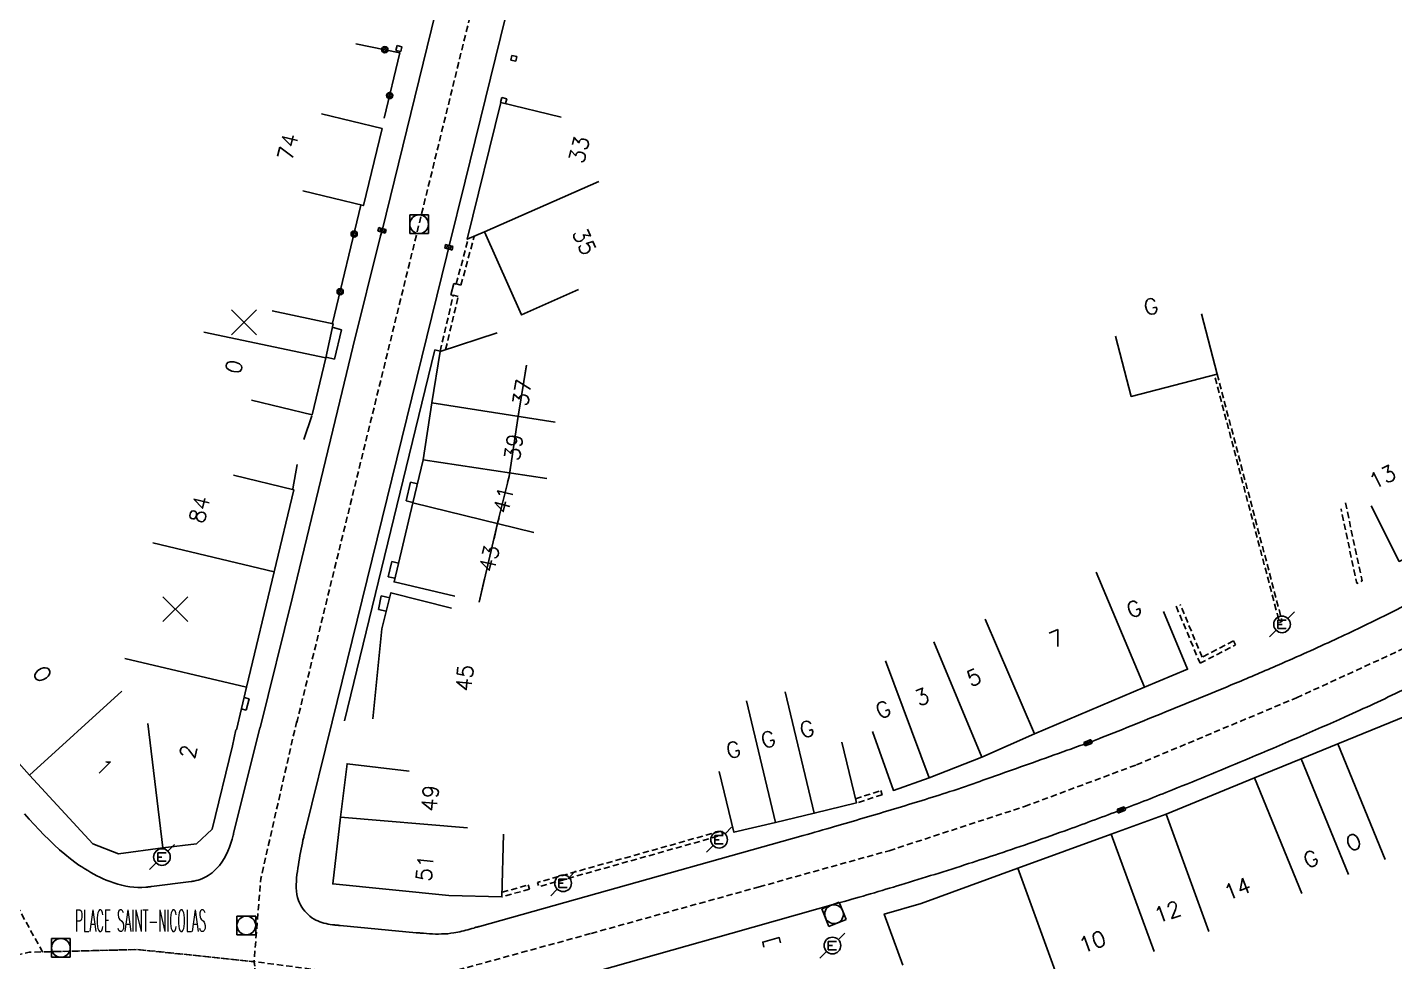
# Model space of a CAD drawing. Header units: millimetres. Extents: x 135000 to 136000, y 129211 to 130000.
# Drawn here: x 135116 to 135225.5, y 129791.3 to 129866.2 of the extents above; entities that cross this region are included whole.
import ezdxf
from ezdxf.enums import TextEntityAlignment as Align

# ---------------------------------------------------------------- set-up
doc = ezdxf.new("R2010")
doc.units = ezdxf.units.MM
doc.linetypes.add('DASHED', pattern=[0.75, 0.5, -0.25])
doc.layers.get('0').update_dxf_attribs({"linetype": 'CONTINUOUS'})
for name, color, linetype in [('W0001', 6, 'DASHED'), ('W0008', 7, 'CONTINUOUS'), ('W0100', 7, 'CONTINUOUS'), ('W0105', 7, 'CONTINUOUS'), ('W0112', 1, 'DASHED'), ('W0322', 7, 'CONTINUOUS'), ('W0400', 7, 'CONTINUOUS'), ('W0420', 7, 'CONTINUOUS'), ('W0471', 7, 'CONTINUOUS'), ('W0989', 7, 'CONTINUOUS'), ('W0991', 7, 'CONTINUOUS'), ('W1102', 7, 'CONTINUOUS')]:
    doc.layers.add(name, color=color, linetype=linetype)
doc.styles.get("Standard").update_dxf_attribs({"font": 'romans.shx', "width": 0.85})

# ---------------------------------------------------------------- blocks, each defined once
blk = doc.blocks.new('T420')
for p, q in [((0.75, 0.75), (-0.75, 0.75)), ((-0.75, 0.75), (-0.75, -0.75)), ((0.75, 0.75), (0.75, -0.75)), ((0.75, -0.75), (-0.75, -0.75))]:
    blk.add_line(p, q)
blk.add_ellipse((0, 0), major_axis=(-0.53, 0.53), ratio=1, start_param=3.926991, end_param=10.210176)
blk = doc.blocks.new('T400')
for p, q in [((-0.15, 0.3), (0.15, 0.3)), ((-0.15, -0.25), (-0.15, 0.3)), ((-0.15, 0.15), (0.15, 0.15)), ((-0.15, 0), (0.15, 0)), ((0.15, 0.3), (0.15, -0.25)), ((-0.15, -0.15), (0.15, -0.15)), ((-0.15, -0.25), (-0.15, -0.3)), ((-0.15, -0.3), (0.15, -0.3)), ((0.15, -0.3), (0.15, -0.25))]:
    blk.add_line(p, q)
blk = doc.blocks.new('t991o')
at = {"color": 0, "linetype": 'Continuous'}
for p, q in [((-1, 1), (1, -1)), ((-1, -1), (1, 1))]:
    blk.add_line(p, q, dxfattribs=at)
blk = doc.blocks.new('T471')
for p, q in [((-0.333334, 0.333334), (-0.333334, -0.333334)), ((-0.333334, 0.333334), (0.333334, 0.333334)), ((-0.333334, 0), (0, 0)), ((0.500001, 0.500001), (1.000002, 1.000002)), ((-0.500001, -0.500001), (-1.000002, -1.000002)), ((-0.333334, -0.333334), (0.333334, -0.333334))]:
    blk.add_line(p, q)
blk.add_ellipse((0, 0), major_axis=(0.471405, 0.471405), ratio=1, start_param=5.4977871438, end_param=11.780972451)
blk = doc.blocks.new('t322o')
at = {"color": 0, "linetype": 'Continuous'}
for radius in [0.25, 0.15]:
    blk.add_circle((0, 0), radius, dxfattribs=at)

msp = doc.modelspace()

# ---------------------------------------------------------------- linework, layer by layer
at = {"layer": 'W0001'}
for points in [[(135170.12, 130000), (135172.73, 129995.86), (135175.65, 129987.7), (135176.89, 129980.94), (135177.12, 129975.49), (135176.63, 129970.54), (135175.37, 129964.76), (135156.79, 129888.89), (135137.51, 129810.31)], [(135147.15, 129751.42), (135144.96, 129754.89), (135142.17, 129759.82), (135140.14, 129765.29), (135138.31, 129772.8), (135142.6, 129778.05), (135146.87, 129789.68), (135161.14, 129793.6), (135174.6, 129797.33), (135185.02, 129800.23), (135195.88, 129803.77), (135204.85, 129807.11), (135217.67, 129812.48), (135228.54, 129817.47)]]:
    msp.add_lwpolyline(points, dxfattribs=at)
at = {"layer": 'W0001', "flags": 128}
for points in [[(135104.95, 129814.18), (135117.18, 129792.12), (135124.8, 129792.31), (135134.13, 129791.34), (135135.85, 129779.12), (135138.31, 129772.8), (135140.14, 129765.29), (135142.17, 129759.82), (135144.96, 129754.89), (135147.15, 129751.42)], [(135104.95, 129814.18), (135117.18, 129792.12)], [(135138.31, 129772.8), (135135.85, 129779.12), (135134.13, 129791.34), (135134.67, 129797.99), (135137.56, 129810.64)], [(135146.87, 129789.68), (135134.13, 129791.34), (135124.8, 129792.31), (135116.11, 129792.09), (135105.7, 129789.74), (135091.32, 129786.84)]]:
    msp.add_lwpolyline(points, dxfattribs=at)
at = {"layer": 'W0008'}
for points in [[(135140.4, 129810.54), (135149.58, 129847.91), (135149.74, 129848.57), (135151.05, 129853.88), (135160.36, 129891.8), (135162.74, 129901.4), (135164.35, 129908.14), (135164.95, 129910.55), (135178.25, 129964.88), (135179.34, 129969.89), (135179.88, 129973.81), (135179.91, 129978.92), (135179.25, 129984.44), (135178.04, 129989.79), (135176.28, 129994.7), (135174.67, 129998.16), (135173.56, 130000)], [(135134.62, 129810.08), (135137.2, 129820.54), (135141.2, 129837.02), (135142.05, 129840.56), (135144.27, 129849.49), (135144.39, 129849.93), (135151.95, 129880.79)], [(135115.74, 129803.18), (135116.12, 129802.75), (135116.5, 129802.33), (135116.9, 129801.91), (135117.29, 129801.49), (135117.7, 129801.09), (135118.11, 129800.69), (135118.54, 129800.31), (135118.97, 129799.94), (135119.41, 129799.58), (135119.87, 129799.24), (135119.87, 129799.24), (135120.1, 129799.08), (135120.33, 129798.93), (135120.56, 129798.78), (135120.8, 129798.63), (135121.04, 129798.49), (135121.28, 129798.35), (135121.53, 129798.22), (135121.78, 129798.1), (135122.03, 129797.98), (135122.29, 129797.87), (135122.6, 129797.75), (135122.9, 129797.64), (135123.22, 129797.55), (135123.53, 129797.46), (135123.85, 129797.39), (135124.17, 129797.34), (135124.49, 129797.3), (135124.81, 129797.28), (135125.13, 129797.28), (135125.45, 129797.3), (135125.5, 129797.3), (135125.54, 129797.31), (135125.59, 129797.31), (135125.64, 129797.32), (135125.68, 129797.32), (135125.73, 129797.33), (135125.77, 129797.34), (135125.82, 129797.34), (135125.86, 129797.35), (135125.91, 129797.36), (135125.91, 129797.36), (135129.08, 129797.76), (135129.08, 129797.76), (135129.1, 129797.77), (135129.12, 129797.77), (135129.15, 129797.77), (135129.17, 129797.77), (135129.19, 129797.78), (135129.22, 129797.78), (135129.24, 129797.78), (135129.26, 129797.79), (135129.28, 129797.79), (135129.31, 129797.79), (135129.31, 129797.79), (135129.48, 129797.83), (135129.65, 129797.87), (135129.82, 129797.93), (135129.99, 129797.99), (135130.15, 129798.07), (135130.31, 129798.15), (135130.46, 129798.25), (135130.61, 129798.35), (135130.76, 129798.45), (135130.89, 129798.57), (135131.13, 129798.8), (135131.35, 129799.05), (135131.55, 129799.32), (135131.73, 129799.6), (135131.89, 129799.89), (135132.03, 129800.2), (135132.16, 129800.51), (135132.27, 129800.83), (135132.37, 129801.15), (135132.46, 129801.47), (135132.46, 129801.47), (135132.46, 129801.49), (135132.46, 129801.5), (135132.47, 129801.51), (135132.47, 129801.53), (135132.47, 129801.54), (135132.48, 129801.56), (135132.48, 129801.57), (135132.49, 129801.59), (135132.49, 129801.6), (135132.49, 129801.62), (135132.7, 129802.45), (135134.58, 129810.07)]]:
    msp.add_lwpolyline(points, dxfattribs=at)
for points in [[(135229.14, 129821.26, -0.000414), (135224.94, 129819.16, -0.006766), (135220.76, 129817.15, -0.00635), (135216.26, 129815.13, -0.003531), (135212.77, 129813.64, -0.002359), (135207.51, 129811.48, -0.001664), (135202, 129809.26, -0.008808), (135200.96, 129808.87, -0.000901), (135199.29, 129808.27, 0.000539), (135196.5, 129807.28, 0.000429), (135193.95, 129806.37, -0.00058), (135192.06, 129805.7, -0.008189), (135189.59, 129804.86, -0.004635), (135185.19, 129803.5, -0.001515), (135180.65, 129802.16, -0.002733), (135178.13, 129801.44), (135159.9, 129796.32), (135152.19, 129794.16), (135152.19, 129794.16), (135152.14, 129794.15), (135152.1, 129794.14), (135152.05, 129794.12), (135152, 129794.11), (135151.96, 129794.1), (135151.91, 129794.09), (135151.86, 129794.07), (135151.82, 129794.06), (135151.77, 129794.05), (135151.73, 129794.03), (135151.57, 129793.99), (135151.41, 129793.95), (135151.25, 129793.9), (135151.09, 129793.86), (135150.93, 129793.82), (135150.77, 129793.78), (135150.62, 129793.74), (135150.46, 129793.7), (135150.29, 129793.67), (135150.13, 129793.64), (135149.89, 129793.61), (135149.65, 129793.58), (135149.41, 129793.57), (135149.16, 129793.56), (135148.92, 129793.55), (135148.67, 129793.55), (135148.43, 129793.56), (135148.18, 129793.57), (135147.94, 129793.59), (135147.7, 129793.61), (135147.64, 129793.61), (135147.58, 129793.62), (135147.52, 129793.63), (135147.46, 129793.63), (135147.4, 129793.64), (135147.35, 129793.64), (135147.29, 129793.65), (135147.23, 129793.65), (135147.17, 129793.66), (135147.11, 129793.66), (135141.02, 129794.24), (135141.02, 129794.24), (135140.97, 129794.24), (135140.93, 129794.24), (135140.88, 129794.25), (135140.84, 129794.25), (135140.8, 129794.25), (135140.75, 129794.26), (135140.71, 129794.26), (135140.67, 129794.27), (135140.62, 129794.27), (135140.58, 129794.28), (135140.58, 129794.28), (135140.41, 129794.3), (135140.24, 129794.32), (135140.07, 129794.35), (135139.9, 129794.39), (135139.73, 129794.43), (135139.56, 129794.48), (135139.4, 129794.53), (135139.24, 129794.6), (135139.09, 129794.67), (135138.94, 129794.75), (135138.77, 129794.86), (135138.61, 129794.98), (135138.46, 129795.11), (135138.32, 129795.24), (135138.19, 129795.39), (135138.07, 129795.55), (135137.96, 129795.71), (135137.86, 129795.88), (135137.77, 129796.05), (135137.7, 129796.23), (135137.7, 129796.23), (135137.62, 129796.48), (135137.56, 129796.73), (135137.53, 129796.99), (135137.51, 129797.25), (135137.51, 129797.51), (135137.52, 129797.77), (135137.54, 129798.04), (135137.57, 129798.31), (135137.61, 129798.57), (135137.65, 129798.84), (135137.65, 129798.84), (135137.69, 129799.09), (135137.73, 129799.34), (135137.77, 129799.59), (135137.81, 129799.84), (135137.85, 129800.09), (135137.9, 129800.34), (135137.95, 129800.59), (135138, 129800.83), (135138.05, 129801.08), (135138.11, 129801.32), (135138.12, 129801.37), (135138.13, 129801.41), (135138.14, 129801.46), (135138.15, 129801.51), (135138.16, 129801.55), (135138.18, 129801.6), (135138.19, 129801.64), (135138.2, 129801.69), (135138.21, 129801.73), (135138.22, 129801.78), (135140.4, 129810.54)], [(135153.43, 129788.26), (135172.35, 129793.6), (135181.11, 129796.07, 0.004795), (135185.97, 129797.5, 0.004284), (135191.39, 129799.19, 0.003033), (135193.8, 129799.98, 0.002646), (135196.55, 129800.92, 0.00405), (135199.4, 129801.93, 0.002718), (135203.62, 129803.5, 0.005382), (135207.72, 129805.1, 0.003537), (135213.91, 129807.64, 0.005464), (135221.58, 129810.96, 0.009046), (135226.16, 129813.09, 0.001301)]]:
    msp.add_lwpolyline(points, format="xyb", dxfattribs=at)
at = {"layer": 'W0008', "flags": 128}
msp.add_lwpolyline([(135176.33, 129792.84), (135176.22, 129793.27), (135174.89, 129792.9), (135174.99, 129792.49)], dxfattribs=at)
at = {"layer": 'W0100'}
for p, q in [((135155.95, 129839.13), (135155.86, 129838.52)), ((135152.61, 129822.03), (135152.16, 129820.15))]:
    msp.add_line(p, q, dxfattribs=at)
for points in [[(135158.75, 129859), (135153.9, 129860.18), (135151.22, 129849.22), (135152.61, 129849.8), (135155.55, 129843.15), (135160.12, 129845.18)], [(135139.54, 129859.27), (135144.39, 129858.09), (135142.9, 129851.92), (135138.04, 129853.1)], [(135135.57, 129843.48), (135140.46, 129842.45), (135139.88, 129839.71), (135138.79, 129835.16), (135133.93, 129836.32)], [(135153.61, 129841.73), (135149.04, 129840.23), (135148.39, 129836.12), (135147.69, 129831.55), (135146.85, 129828.1), (135145.35, 129821.76), (135150.21, 129820.61)], [(135153.61, 129841.73), (135149.04, 129840.23), (135148.39, 129836.12), (135147.69, 129831.55), (135146.85, 129828.1), (135145.35, 129821.76)], [(135155.95, 129839.13), (135155.3, 129835.05), (135154.57, 129830.2), (135153.65, 129826.46), (135153.36, 129825.22)], [(135155.95, 129839.13), (135155.3, 129835.05), (135154.57, 129830.2), (135154.45, 129829.72)], [(135155.95, 129839.13), (135155.3, 129835.05), (135155.17, 129834.16)], [(135155.35, 129835.33), (135155.3, 129835.05), (135154.57, 129830.2), (135153.65, 129826.46), (135152.16, 129820.15)], [(135154.68, 129830.96), (135154.57, 129830.2), (135153.65, 129826.46), (135152.16, 129820.15)], [(135132.47, 129830.32), (135137.33, 129829.14), (135135.74, 129822.56), (135133.52, 129813.33), (135132.71, 129809.92)], [(135153.77, 129826.93), (135153.65, 129826.46), (135152.16, 129820.15)], [(135149.94, 129819.66), (135145.1, 129820.9), (135144.36, 129818.01), (135143.87, 129812.94), (135143.66, 129810.8)], [(135183.69, 129809.77), (135185.37, 129805.06), (135188.23, 129806.07), (135192.44, 129807.73), (135196.68, 129809.58), (135205.5, 129813.33), (135208.94, 129814.77), (135207.02, 129819.38)], [(135186.11, 129791.06), (135184.63, 129795.15), (135187.58, 129796), (135195.35, 129798.83), (135202.83, 129801.56), (135207.22, 129803.16), (135214.31, 129806.06), (135218.04, 129807.58), (135220.98, 129808.79), (135227.21, 129811.33), (135229.63, 129809.15), (135231.17, 129810.94), (135233.82, 129808.42)], [(135181.23, 129808.91), (135182.4, 129804.05), (135179.02, 129803.23), (135175.91, 129802.5), (135172.59, 129801.7), (135171.41, 129806.56)], [(135154.12, 129801.54), (135153.99, 129796.54), (135149.73, 129796.65), (135140.44, 129797.57), (135141.07, 129802.91), (135141.59, 129807.2), (135146.55, 129806.6)]]:
    msp.add_lwpolyline(points, dxfattribs=at)
at = {"layer": 'W0100', "flags": 128}
for points in [[(135203.17, 129841.46), (135204.43, 129836.62), (135211.31, 129838.41), (135210.05, 129843.25)], [(135223.65, 129827.87), (135225.91, 129823.41), (135230.04, 129825.5), (135232.98, 129826.96), (135238.04, 129829.51), (135241.68, 129831.36), (135241.16, 129832.39), (135244.01, 129833.83), (135241.75, 129838.29)], [(135112.87, 129809.92), (135116.13, 129806.29), (135121.21, 129800.77), (135123.27, 129799.97), (135126.83, 129800.46), (135129.51, 129800.79), (135130.77, 129801.94), (135132.39, 129808.62), (135132.68, 129809.92)]]:
    msp.add_lwpolyline(points, dxfattribs=at)
at = {"layer": 'W0105'}
for p, q in [((135149.9, 129844.76), (135150.14, 129845.67)), ((135150.32, 129845.63), (135150.14, 129845.67)), ((135150.09, 129844.71), (135149.9, 129844.76)), ((135140.39, 129842.16), (135141.15, 129841.97)), ((135140.57, 129839.62), (135141.15, 129841.97)), ((135149.05, 129840.26), (135148.61, 129840.36)), ((135139.9, 129839.78), (135140.57, 129839.62)), ((135146.33, 129828.25), (135146.68, 129829.76)), ((135147.23, 129829.63), (135146.68, 129829.76)), ((135146.86, 129828.13), (135146.33, 129828.25)), ((135144.87, 129822.18), (135145.16, 129823.39)), ((135145.7, 129823.26), (135145.16, 129823.39)), ((135145.42, 129822.05), (135144.87, 129822.18)), ((135144.09, 129819.55), (135144.32, 129820.65)), ((135145.02, 129820.5), (135144.32, 129820.65)), ((135144.72, 129819.41), (135144.09, 129819.55)), ((135133.33, 129812.5), (135133.73, 129812.4)), ((135133.73, 129812.4), (135133.49, 129811.49)), ((135133.1, 129811.59), (135133.49, 129811.49))]:
    msp.add_line(p, q, dxfattribs=at)
msp.add_lwpolyline([(135141.38, 129810.62), (135147.07, 129833.99), (135148.61, 129840.36)], dxfattribs=at)
at = {"layer": 'W0112'}
for p, q in [((135145.5, 129864.35), (135145.6, 129864.73)), ((135145.5, 129864.35), (135145.89, 129864.25)), ((135145.6, 129864.73), (135145.98, 129864.63)), ((135145.89, 129864.25), (135145.98, 129864.63)), ((135154.72, 129863.57), (135154.8, 129863.95)), ((135154.72, 129863.57), (135155.11, 129863.48)), ((135154.8, 129863.95), (135155.19, 129863.86)), ((135155.11, 129863.48), (135155.19, 129863.86)), ((135153.89, 129860.18), (135153.99, 129860.57)), ((135153.99, 129860.57), (135154.38, 129860.47)), ((135154.28, 129860.08), (135154.38, 129860.47)), ((135150.33, 129845.65), (135151.29, 129849.21)), ((135150.71, 129845.54), (135151.77, 129849.45)), ((135149.04, 129840.25), (135150.1, 129844.73)), ((135149.48, 129840.38), (135150.49, 129844.64)), ((135150.1, 129844.73), (135150.49, 129844.64)), ((135150.33, 129845.65), (135150.71, 129845.54))]:
    msp.add_line(p, q, dxfattribs=at)
at = {"layer": 'W0112', "flags": 128}
for points in [[(135211.31, 129838.41), (135216.45, 129818.87), (135216.52, 129818.62), (135216.31, 129818.5), (135211.09, 129838.35)], [(135221.59, 129828.1), (135222.93, 129821.86), (135222.5, 129821.64), (135221.24, 129827.61)]]:
    msp.add_lwpolyline(points, dxfattribs=at)
at = {"layer": 'W0112'}
for points in [[(135208.03, 129819.81), (135209.94, 129815.24), (135212.78, 129816.72), (135212.61, 129817.03), (135210.11, 129815.73), (135208.36, 129819.94)], [(135182.32, 129804.39), (135184.36, 129805.04), (135184.47, 129804.71), (135182.4, 129804.05)], [(135154, 129796.9), (135156.11, 129797.48), (135156.2, 129797.14), (135153.99, 129796.54)]]:
    msp.add_lwpolyline(points, dxfattribs=at)
at = {"layer": 'W0112', "flags": 128}
msp.add_lwpolyline([(135171.59, 129801.82), (135171.69, 129801.49), (135156.95, 129797.35), (135156.85, 129797.68)], close=True, dxfattribs=at)
at = {"layer": 'W0322'}
for p, q in [((135142.7, 129851.94), (135140.42, 129842.5)), ((135138.11, 129833.16), (135138.76, 129835.08)), ((135137.24, 129829.22), (135137.58, 129831.18))]:
    msp.add_line(p, q, dxfattribs=at)
msp.add_lwpolyline([(135142.28, 129864.88), (135145.8, 129864.16), (135144.57, 129858.93)], dxfattribs=at)
at = {"layer": 'W1102'}
for p, q in [((135161.75, 129853.84), (135152.61, 129849.8)), ((135130.1, 129841.77), (135139.88, 129839.71)), ((135158.26, 129834.55), (135148.39, 129836.12)), ((135157.58, 129830.06), (135147.69, 129831.55)), ((135156.56, 129825.73), (135146.85, 129828.1)), ((135126.02, 129824.9), (135135.74, 129822.56)), ((135123.78, 129815.63), (135133.52, 129813.33))]:
    msp.add_line(p, q, dxfattribs=at)
at = {"layer": 'W1102', "flags": 128}
for points in [[(135205.5, 129813.33), (135201.62, 129822.55)], [(135196.68, 129809.58), (135192.73, 129818.77)], [(135192.44, 129807.73), (135188.61, 129816.97)], [(135188.23, 129806.07), (135184.72, 129815.44)], [(135179.02, 129803.23), (135176.7, 129812.96)], [(135175.91, 129802.5), (135173.59, 129812.23)], [(135126.83, 129800.46), (135125.61, 129810.41)], [(135220.98, 129808.79), (135224.78, 129799.53)], [(135218.04, 129807.58), (135221.83, 129798.33)], [(135214.31, 129806.06), (135218.09, 129796.8)], [(135207.22, 129803.16), (135210.65, 129793.76)], [(135141.07, 129802.91), (135151.23, 129802.05)], [(135202.83, 129801.56), (135206.25, 129792.16)], [(135195.35, 129798.83), (135198.77, 129789.43)]]:
    msp.add_lwpolyline(points, dxfattribs=at)
at = {"layer": 'W1102'}
msp.add_lwpolyline([(135116.13, 129806.29), (135123.53, 129813.02)], dxfattribs=at)

# ---------------------------------------------------------------- block references
at = {"layer": 'W0322'}
for p, rotation in [((135144.61, 129864.4), 348.3714080184529), ((135144.99, 129860.73), 256.7240522810596), ((135142.15, 129849.63), 256.428894865868), ((135141.03, 129845.01), 256.428894865868)]:
    msp.add_blockref('t322o', p, dxfattribs=dict(at, rotation=rotation))
at = {"layer": 'W0400'}
for p, rotation in [((135144.39, 129849.93), 254.3878135676728), ((135149.74, 129848.57), 76.28614158444864), ((135200.96, 129808.87), 111.7284867763444), ((135203.62, 129803.5), 290.0685988202473)]:
    msp.add_blockref('T400', p, dxfattribs=dict(at, rotation=rotation))
at = {"layer": 'W0420'}
for p in [(135147.36, 129850.42), (135133.51, 129794.24), (135118.65, 129792.44)]:
    msp.add_blockref('T420', p, dxfattribs=at)
at = {"layer": 'W0420', "rotation": 21.73402601885878}
msp.add_blockref('T420', (135180.61, 129795.14), dxfattribs=at)
at = {"layer": 'W0471'}
for p in [(135216.51, 129818.36), (135171.4, 129801.11), (135126.75, 129799.72), (135158.9, 129797.62), (135180.48, 129792.63)]:
    msp.add_blockref('T471', p, dxfattribs=at)
at = {"layer": 'W0991'}
for p in [(135133.33, 129842.57), (135127.82, 129819.58)]:
    msp.add_blockref('t991o', p, dxfattribs=at)

# ---------------------------------------------------------------- texts
at = {"layer": 'W0989', "width": 0.4}
msp.add_text('PLACE SAINT-NICOLAS', height=1.75, dxfattribs=at).set_placement((135125.04, 129794.62), align=Align.MIDDLE)
at = {"layer": 'W0991'}
for s, rotation, p in [('74', 76.4169, (135136.83, 129856.61)), ('33', 76.2854, (135160.18, 129856.39)), ('35', 293.8728, (135160.6, 129849.03)), ('G', 13.05, (135206, 129843.83)), ('0', 76.5329, (135132.52, 129839)), ('37', 80.9568, (135155.6, 129836.93)), ('39', 81.3746, (135154.93, 129832.56)), ('13', 25.965, (135224.55, 129830.17)), ('84', 76.3802, (135129.75, 129827.56)), ('41', 76.2927, (135154.11, 129828.33)), ('43', 76.6877, (135152.98, 129823.63)), ('G', 23.13, (135204.65, 129819.6)), ('7', 23.13, (135198.44, 129817.22)), ('O', 300.4337, (135117.16, 129814.38)), ('45', 84.3958, (135151.01, 129814.06)), ('5', 23.13, (135191.81, 129814.12)), ('3', 23.13, (135187.66, 129812.56)), ('G', 23.13, (135184.55, 129811.53)), ('G', 15.12, (135178.44, 129809.97)), ('G', 15.12, (135175.33, 129809.15)), ('2', 77.4, (135128.85, 129808.16)), ('G', 15.12, (135172.54, 129808.32)), ('1', 315, (135122.12, 129806.92)), ('49', 84.6, (135148.23, 129804.43)), ('O', 21.78, (135222.24, 129800.91)), ('G', 21.78, (135218.82, 129799.56)), ('51', 84.6, (135147.81, 129798.84)), ('14', 21.78, (135212.92, 129797.18)), ('12', 19.8, (135207.32, 129795.32)), ('10', 19.8, (135201.31, 129792.93))]:
    msp.add_text(s, height=1.25, rotation=rotation, dxfattribs=at).set_placement(p, align=Align.MIDDLE)

doc.saveas('drawing.dxf')
